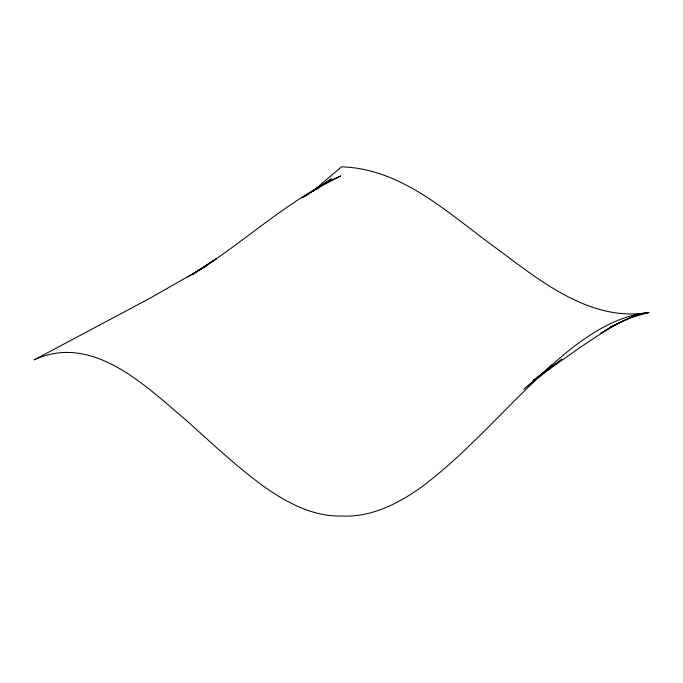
<?xml version="1.0" encoding="UTF-8"?>
<svg xmlns="http://www.w3.org/2000/svg" width="683" height="683" viewBox="0 0 683 683"><rect width="100%" height="100%" fill="white"/><g stroke="black" fill="none" stroke-linecap="round" stroke-linejoin="round"><path stroke-width="1.02" d="M552.351 364.543L523.716 389.284L561.81 359.13L533.107 380.542L580.977 346.853L609.945 327.678L600.314 333.671L619.669 322.615L639.049 313.762L610.039 327.183L629.427 318.047L648.85 312.524C619.729 315.315 594.09 330.982 571.432 348.492C544.257 370.314 519.891 395.295 495.388 420.011C471.287 444.249 446.938 468.478 419.242 488.661C396.49 504.6 369.973 517.552 341.5 516.024C312.976 516.741 287.022 502.705 264.287 486.817C236.847 466.805 212.089 443.506 186.86 420.856C145.872 386.245 92.504 332.655 34.15 359.881L150.072 298.198L207 265.627M313.036 191.035L341.5 166.831C401.758 168.573 448.133 213.207 494.21 246.734C538.972 279.637 589.25 322.35 648.85 312.524M316.553 188.901L331.315 178.937L302.253 197.916M304.849 196.252L321.317 185.716L340.723 175.932L321.591 185.127L330.999 180.585L311.9 191.453L321.317 185.716C275.744 211.175 237.086 246.981 192.726 274.335L216.383 258.772L188.038 276.871"/></g></svg>
